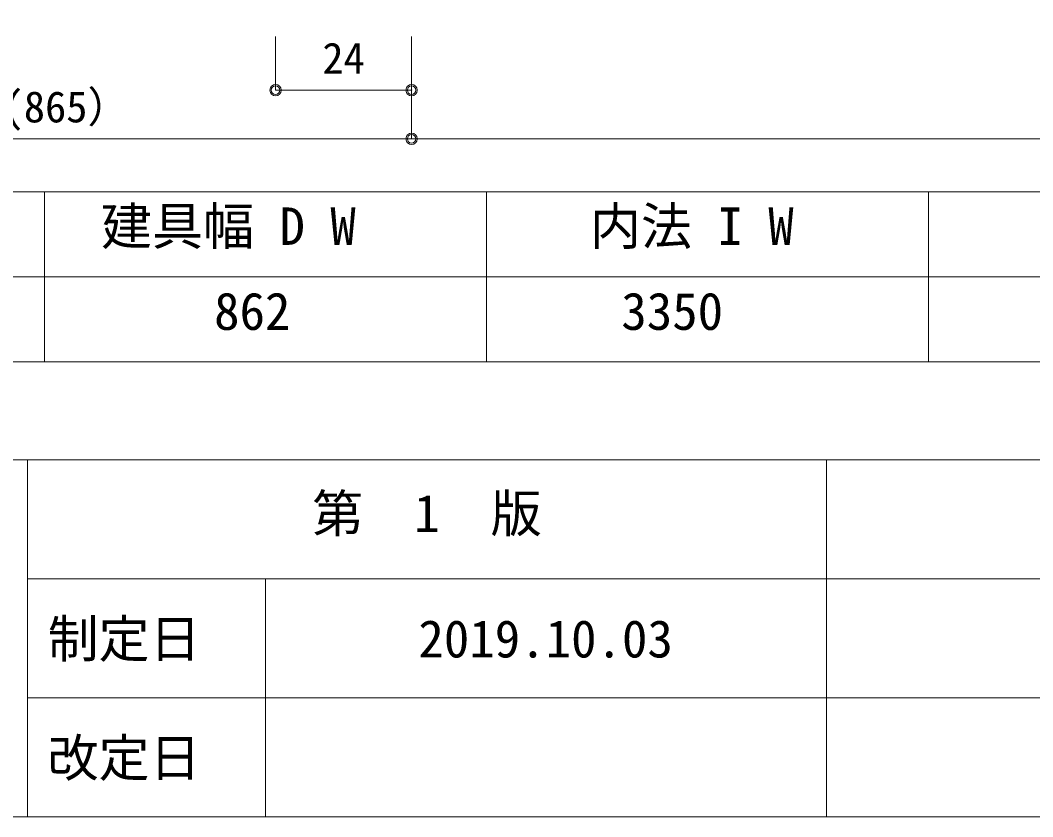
# Model space of a CAD drawing. Units: millimetres on the paper, enlarged 5 times, with parts at other scales. Extents: x -992 to 1008, y -685 to 700.
# Drawn here: x -589.6 to -291.8, y -685 to -450.8 of the extents above; entities that cross this region are included whole.
import ezdxf
from ezdxf.enums import TextEntityAlignment as Align

# ---------------------------------------------------------------- set-up
doc = ezdxf.new("R2010")
doc.units = ezdxf.units.MM
doc.header["$LTSCALE"] = 5
doc.header["$PDMODE"] = 32
doc.header["$PDSIZE"] = 2.5
for name, color, linetype, lineweight in [('1-0_H-SYM', 7, 'Continuous', 20), ('1-1_0', 7, 'Continuous', 20), ('2-0_18', 7, 'Continuous', 18)]:
    doc.layers.add(name, color=color, linetype=linetype, lineweight=lineweight)
doc.styles.add('ＭＳ ゴシック', font='')
doc.styles.get('ＭＳ ゴシック').set_extended_font_data('MS Gothic')

msp = doc.modelspace()

# ---------------------------------------------------------------- linework, layer by layer
at = {"layer": '1-0_H-SYM'}
msp.add_line((197.5, -501.25), (-967.5, -501.25), dxfattribs=at)
at = {"layer": '1-0_H-SYM', "color": 4, "lineweight": 18}
msp.add_circle((-474.498, -485.636), 1.667, dxfattribs=at)
at = {"layer": '1-1_0'}
for p, q in [((197.5, -501.25), (-967.5, -501.25)), ((197.5, -501.25), (-967.5, -501.25)), ((-582.5, -501.25), (-582.5, -551.25)), ((-452.5, -501.25), (-452.5, -551.25)), ((-322.5, -501.25), (-322.5, -551.25)), ((197.5, -526.25), (-967.5, -526.25)), ((197.5, -551.25), (-967.5, -551.25)), ((1007.5, -580), (-992.5, -580)), ((-587.5, -580), (-587.5, -685)), ((-352.5, -580), (-352.5, -685)), ((1007.5, -615), (-587.5, -615)), ((-517.5, -615), (-517.5, -685)), ((37.5, -650), (-587.5, -650))]:
    msp.add_line(p, q, dxfattribs=at)
msp.add_lwpolyline([(-992.5, -685), (1007.5, -685), (1007.5, 700), (-992.5, 700)], close=True, dxfattribs=at)
at = {"layer": '2-0_18', "color": 4}
for p, q in [((-514.498, -471.324), (-514.498, -455.523)), ((-474.498, -485.636), (-474.498, -455.523)), ((-514.498, -471.324), (-474.498, -471.324)), ((-474.498, -485.636), (-783.603, -485.636)), ((-0.788, -485.636), (-474.498, -485.636))]:
    msp.add_line(p, q, dxfattribs=at)
for centre in [(-514.498, -471.324), (-474.498, -471.324)]:
    msp.add_circle(centre, 1.667, dxfattribs=at)
at = {"layer": '2-0_18', "color": 1}
for p in [(-514.498, -471.324), (-474.498, -471.324), (-474.498, -485.636)]:
    msp.add_point(p, dxfattribs=at)
at = {"layer": '2-0_18', "color": 5}
for p in [(-514.498, -471.324), (-474.498, -471.324), (-474.498, -485.636)]:
    msp.add_point(p, dxfattribs=at)
at = {"layer": '2-0_18', "color": 4}
for p in [(-514.498, -471.324), (-474.498, -471.324), (-474.498, -485.636)]:
    msp.add_point(p, dxfattribs=at)

# ---------------------------------------------------------------- texts
at = {"layer": '1-0_H-SYM', "style": 'ＭＳ ゴシック'}
for s, p in [('862', (-532.583, -545.122)), ('3350', (-412.833, -545.122)), ('第\u30001\u3000版', (-503.75, -604.606)), ('2019.10.03', (-472.5, -641.462))]:
    msp.add_text(s, height=11, dxfattribs=at).set_placement(p, align=Align.BOTTOM_LEFT)
at = {"layer": '1-1_0', "style": 'ＭＳ ゴシック'}
for s, p in [('建具幅 D W', (-565.851, -520.122)), ('内法 I W', (-422.067, -520.122)), ('制定日', (-581.557, -641.462)), ('改定日', (-581.557, -676.462))]:
    msp.add_text(s, height=11, dxfattribs=at).set_placement(p, align=Align.BOTTOM_LEFT)
at = {"layer": '2-0_18', "style": 'ＭＳ ゴシック'}
for s, p in [('24', (-500.748, -469.241)), ('戸袋Ｗ(865）', (-632.26, -483.552))]:
    msp.add_text(s, height=9.164, dxfattribs=at).set_placement(p, align=Align.BOTTOM_LEFT)

doc.saveas('drawing.dxf')
